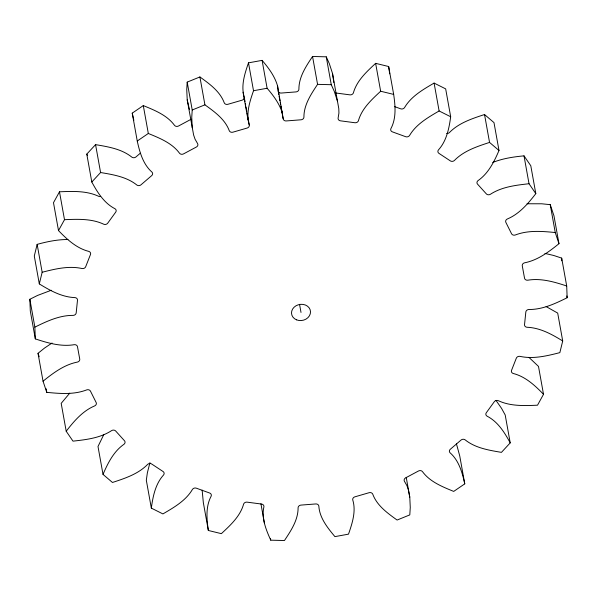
<?xml version="1.0" encoding="UTF-8"?>
<svg xmlns="http://www.w3.org/2000/svg" width="597" height="597" viewBox="0 0 597 597"><rect width="100%" height="100%" fill="white"/><g stroke="black" fill="none" stroke-linecap="round" stroke-linejoin="round"><path stroke-width="0.9" d="M409.781 497.129L408.393 489.883L406.953 485.682L404.438 481.301A3 2.545 -10.2 0 1 405.744 477.809L418.378 471.048A3 2.545 -10.2 0 1 422.489 471.652C429.974 481.861 442.377 486.749 453.705 491.413L464.764 483.861C462.309 472.705 458.996 460.63 450.093 452.817A3 2.545 -10.2 0 1 450.399 449.198L460.951 440.138A3 2.545 -10.2 0 1 465.167 439.87C475.361 448.078 488.891 450.22 501.435 452.369L510.219 442.877C504.607 432.534 497.876 421.713 487.085 416.176A3 2.545 -10.2 0 1 486.376 412.646L494.226 401.811A3 2.545 -10.2 0 1 498.308 400.677C510.465 406.385 524.42 405.744 537.516 405.199L543.509 394.304C535.024 385.498 525.427 376.588 513.263 373.498A3 2.545 -10.2 0 1 511.577 370.274L516.278 358.282A3 2.545 -10.2 0 1 519.98 356.364C533.27 359.304 546.956 355.916 559.852 352.633L562.71 340.977C551.897 334.313 540.091 327.76 527.099 327.275A3 2.545 -10.2 0 1 524.539 324.537L525.823 312.097A3 2.545 -10.2 0 1 528.927 309.5C542.509 309.627 555.225 303.634 567.15 297.731L566.702 285.993C554.27 281.888 540.986 277.986 527.808 280.194A3 2.545 -10.2 0 1 524.517 278.09L522.293 265.926A3 2.545 -10.2 0 1 524.629 262.799C537.748 260.232 548.792 251.897 558.979 243.688L555.247 232.539C542.009 231.218 528.002 230.084 515.323 234.987A3 2.545 -10.2 0 1 511.502 233.651L505.905 222.457A3 2.545 -10.2 0 1 507.338 218.987C519.315 213.965 528.047 203.681 535.815 193.637L529.024 183.734C515.793 185.204 501.793 186.846 490.391 194.279A3 2.545 -10.2 0 1 486.249 193.786L477.615 184.219A3 2.545 -10.2 0 1 478.048 180.607C488.346 173.443 494.182 161.72 499.002 150.496L489.547 142.414C477.1 146.511 463.817 150.81 454.451 160.436A3 2.545 -10.2 0 1 450.235 160.817L439.056 153.436A3 2.545 -10.2 0 1 438.474 149.892C446.616 140.907 449.093 128.407 450.683 116.766L439.116 110.967C428.131 117.393 416.236 124.154 409.594 135.429A3 2.545 -10.2 0 1 405.55 136.661L392.475 131.892A3 2.545 -10.2 0 1 390.908 128.616C396.483 118.169 395.311 105.699 393.669 94.401L380.655 91.237C371.7 99.58 361.819 108.527 358.424 120.713A3 2.545 -10.2 0 1 354.79 122.721L340.581 120.84A3 2.545 -10.2 0 1 338.118 118.027L338.932 113.042L338.79 108.609L332.514 73.453L329.313 63.603L326.253 56.827L312.544 56.469L317.567 84.356C311.067 94.162 303.828 104.915 303.925 117.131A3 2.545 -10.2 0 1 300.903 119.803L286.388 120.93A3 2.545 -10.2 0 1 283.179 118.736L277.56 85.916C274.762 76.222 268.605 67.916 262.09 60.372L248.494 62.849C244.77 73.64 240.748 85.647 244.233 97.02A3 2.545 -10.2 0 1 242.001 100.199L228.024 104.259A3 2.545 -10.2 0 1 224.248 102.818C220.017 91.348 209.45 83.841 199.905 76.953L187.204 82.11L186.734 89.528L187.219 99.871L193.622 135.004L195.062 139.205L197.585 143.578A3 2.545 -10.2 0 1 196.271 147.078L183.645 153.832A3 2.545 -10.2 0 1 179.525 153.235C172.048 143.026 159.638 138.131 148.317 133.474L137.25 141.019C139.705 152.175 143.026 164.257 151.929 172.07A3 2.545 -10.2 0 1 151.616 175.682L141.071 184.742A3 2.545 -10.2 0 1 136.847 185.018C126.654 176.809 113.131 174.66 100.587 172.518L91.804 182.01C97.408 192.353 104.139 203.174 114.937 208.711A3 2.545 -10.2 0 1 115.639 212.233L107.788 223.077A3 2.545 -10.2 0 1 103.706 224.203C91.55 218.495 77.595 219.144 64.498 219.689L58.506 230.584C66.991 239.39 76.588 248.3 88.759 251.382A3 2.545 -10.2 0 1 90.438 254.613L85.737 266.605A3 2.545 -10.2 0 1 82.035 268.523C68.752 265.575 55.066 268.971 42.163 272.254L39.305 283.911C50.126 290.575 61.924 297.119 74.916 297.604A3 2.545 -10.2 0 1 77.476 300.351L76.2 312.791A3 2.545 -10.2 0 1 73.088 315.388C59.506 315.261 46.79 321.253 34.865 327.149L35.32 338.895C47.745 342.991 61.028 346.902 74.215 344.693A3 2.545 -10.2 0 1 77.498 346.79L79.722 358.961A3 2.545 -10.2 0 1 77.386 362.088C64.275 364.655 53.223 372.983 43.036 381.199L46.767 392.341C60.006 393.669 74.021 394.804 86.692 389.901A3 2.545 -10.2 0 1 90.52 391.236L96.11 402.43A3 2.545 -10.2 0 1 94.684 405.893C82.699 410.915 73.968 421.206 66.207 431.243L72.991 441.146C86.222 439.683 100.229 438.041 111.624 430.609A3 2.545 -10.2 0 1 115.766 431.101L124.4 440.661A3 2.545 -10.2 0 1 123.967 444.28C113.676 451.444 107.841 463.16 103.012 474.391L112.467 482.473C124.915 478.376 138.198 474.07 147.563 464.451A3 2.545 -10.2 0 1 151.78 464.07L162.959 471.451A3 2.545 -10.2 0 1 163.541 474.996C155.399 483.98 152.929 496.473 151.332 508.122L162.906 513.92C173.884 507.495 185.779 500.726 192.421 489.458A3 2.545 -10.2 0 1 196.465 488.227L209.54 492.988A3 2.545 -10.2 0 1 211.107 496.264C205.532 506.711 206.704 519.181 208.346 530.479L221.368 533.651C230.315 525.308 240.195 516.36 243.591 504.174A3 2.545 -10.2 0 1 247.233 502.167L261.434 504.04A3 2.545 -10.2 0 1 263.896 506.853C261.314 518.33 266.098 529.875 270.747 540.173L284.456 540.531C290.948 530.718 298.194 519.972 298.097 507.748A3 2.545 -10.2 0 1 301.119 505.084L315.634 503.958A3 2.545 -10.2 0 1 318.843 506.144C319.604 518.024 327.611 527.838 334.91 536.628L348.506 534.151C352.23 523.36 356.252 511.353 352.767 499.98A3 2.545 -10.2 0 1 354.999 496.801L368.976 492.741A3 2.545 -10.2 0 1 372.752 494.182C376.983 505.652 387.55 513.159 397.095 520.047L409.796 514.89L410.266 507.472L409.781 497.129L406.221 477.339M187.204 82.11L192.219 109.99L191.749 117.415L192.234 127.758M67.931 239.524C57.499 239.464 47.17 241.628 37.148 244.367L34.29 256.023L39.305 283.911M149.966 462.571L147.362 472.831L146.317 480.234L151.332 508.122M248.494 62.849L253.516 90.729C249.785 101.527 245.763 113.534 249.248 124.907A3 2.545 -10.2 0 1 247.016 128.086L233.039 132.138A3 2.545 -10.2 0 1 229.27 130.706C225.039 119.236 214.465 111.729 204.92 104.833L199.905 76.953M100.184 196.592A3 2.545 -10.2 0 1 98.692 196.323C86.535 190.615 72.58 191.256 59.484 191.801L53.491 202.696L58.506 230.584M103.751 434.646L97.998 446.504L103.012 474.391M312.544 56.469C306.052 66.282 298.806 77.028 298.903 89.251A3 2.545 -10.2 0 1 295.881 91.916L281.366 93.042A3 2.545 -10.2 0 1 278.157 90.856L277.56 85.916M91.804 182.01L86.781 154.123L95.565 144.631C108.109 146.78 121.639 148.922 131.833 157.13A3 2.545 -10.2 0 0 136.049 156.862L140.273 153.235M69.715 393.184L61.185 403.363L66.207 431.243M393.669 94.401L388.654 66.521L375.632 63.349C366.685 71.692 356.805 80.64 353.409 92.826A3 2.545 -10.2 0 1 349.767 94.833L335.566 92.96M43.036 381.199L38.021 353.312L44.506 348.081L52.043 343.014M137.25 141.019L132.235 113.139L143.295 105.587C154.623 110.251 167.026 115.139 174.511 125.348A3 2.545 -10.2 0 0 178.622 125.952L191.256 119.191M450.683 116.766L445.668 88.878L434.094 83.08C423.116 89.505 411.221 96.274 404.579 107.542A3 2.545 -10.2 0 1 400.535 108.773L394.43 106.55M35.32 338.895L30.298 311.007L29.85 299.269L37.521 295.448L51.252 290.261M492.689 162.481C502.644 158.481 513.383 156.862 524.009 155.854L530.793 165.757L535.815 193.637M192.219 109.99L204.92 104.833M499.002 150.496L493.988 122.609L484.533 114.527C472.085 118.624 458.802 122.93 449.437 132.549A3 2.545 -10.2 0 1 446.593 133.467M253.516 90.729L267.113 88.259C273.627 95.804 279.777 104.109 282.582 113.803M527.024 203.764L541.71 203.786L550.233 204.659L553.964 215.801L558.979 243.688M317.567 84.356L331.268 84.714L334.335 91.49L337.529 101.341M544.919 253.404L553.77 255.494L561.68 258.105L566.702 285.993M546.113 306.567L557.695 313.089L562.71 340.977M528.912 357.349L538.494 366.416L543.509 394.304M496.04 400.468L501.599 408.43L505.196 414.99L510.219 442.877M86.781 154.123L87.587 155.586M456.451 443.877L459.75 455.981L464.764 483.861M189.473 109.639L187.219 99.871M38.021 353.312L39.171 356.745M132.235 113.139L133.847 120.333M566.829 295.933L567.15 297.731M550.233 204.659L555.247 232.539M524.009 155.854L529.024 183.734M484.533 114.527L489.547 142.414M434.094 83.08L439.116 110.967M375.632 63.349L380.655 91.237M326.253 56.827L331.268 84.714M278.157 90.856L278.806 94.453M279.127 96.251L279.941 100.751M280.262 102.55L280.59 104.348M280.911 106.147L281.232 107.945M281.56 109.744L283.179 118.736M262.09 60.372L267.113 88.259M299.552 304.343L301.007 312.44M244.718 99.721L245.039 101.52M245.367 103.318L245.688 105.117M246.009 106.915L246.822 111.415M247.143 113.214L247.464 115.012M247.792 116.811L249.248 124.907M243.046 92.192L248.061 120.079M270.426 538.375L270.747 540.173M260.926 503.756L264.486 523.547M143.295 105.587L148.317 133.474M208.346 530.479L203.331 502.599L202.137 490.115M95.565 144.631L100.587 172.518M59.484 191.801L64.498 219.689M37.148 244.367L42.163 272.254M46.118 388.744L46.767 392.341M29.85 299.269L34.865 327.149M332.514 73.453L333.835 82.498M388.654 66.521L389.692 73.819M561.68 258.105L561.784 260.814M296.53 319.835A9.545 8.097 -10.2 0 0 310.507 311.709A9.545 8.097 -10.2 0 0 295.993 305.783A9.545 8.097 -10.2 0 0 296.53 319.835"/></g></svg>
